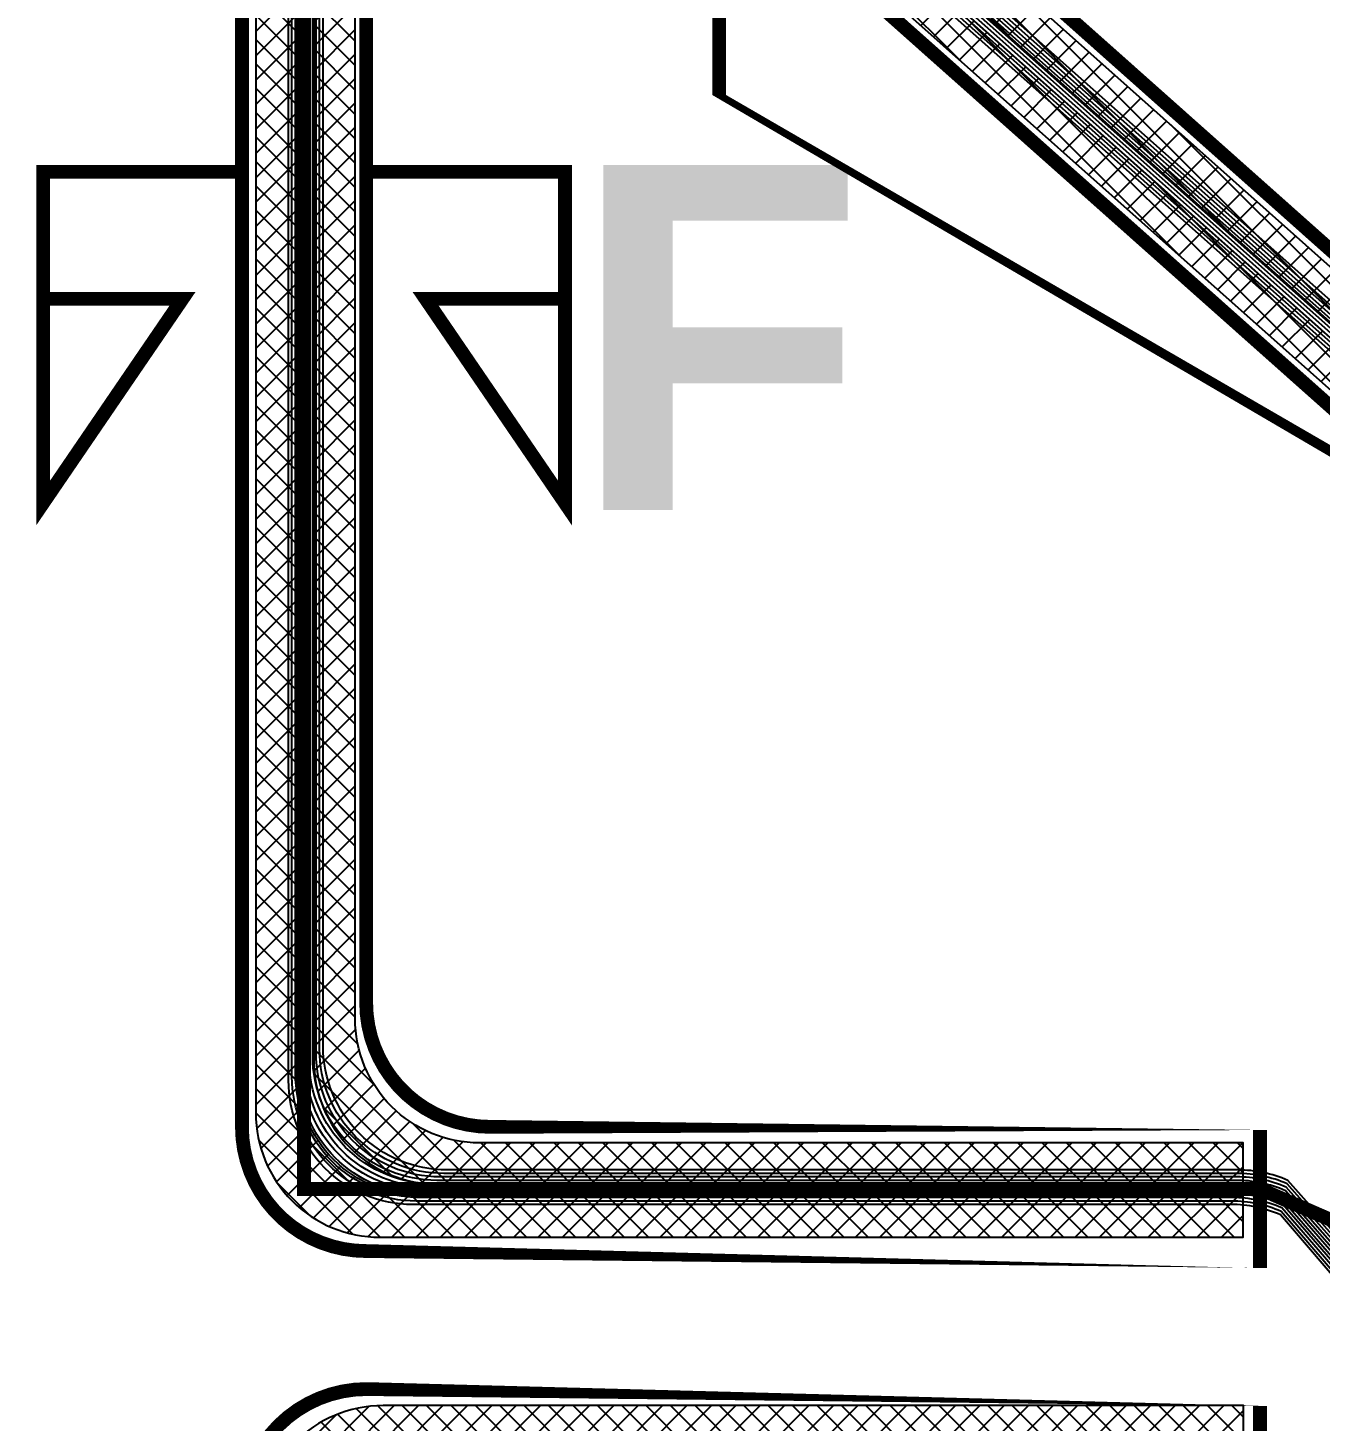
# Model space of a CAD drawing. Header units: metres. Extents: x 532250 to 532639, y 2673852 to 2674172.
# Drawn here: x 532423.08 to 532432.44, y 2674046.39 to 2674056.49 of the extents above; entities that cross this region are included whole.
import ezdxf
from ezdxf.enums import TextEntityAlignment as Align

# ---------------------------------------------------------------- set-up
doc = ezdxf.new("R2010")
doc.units = ezdxf.units.M
doc.header["$MEASUREMENT"] = 0
for name, color, linetype in [('300mm Hume Pipe', 74, 'Continuous'), ('Excavation', 7, 'Continuous'), ('LT Cable(AG) INV to LT Panel BL-04', 2, 'Continuous'), ('Section Marking BL-04', 2, 'Continuous'), ('Trench (AC)-BL04', 14, 'Continuous')]:
    doc.layers.add(name, color=color, linetype=linetype)
doc.styles.add('BoldTextStyle', font='arialbd.ttf')
pattern_1 = [(45, (-393.6039999999339, -0.001999999862164259), (-0.08838834764831845, 0.08838834764831845), []), (135, (-393.6039999999339, -0.001999999862164259), (-0.08838834764831845, -0.08838834764831843), [])]

msp = doc.modelspace()

# ---------------------------------------------------------------- hatches: boundary and pattern name
at = {"layer": '300mm Hume Pipe'}
h = msp.add_hatch(dxfattribs=at)
h.set_pattern_fill('ANSI37', color=74)
h.set_pattern_definition(pattern_1)
edge = h.paths.add_edge_path()
edge.add_line((532424.7312843687, 2674060.327486473), (532424.73128437, 2674048.623132979))
edge.add_arc((532425.63128437, 2674048.623132979), 0.9000000000232831, 180.0000000296449, 270.0000000074112)
edge.add_line((532425.6312843701, 2674047.723132979), (532431.8841698035, 2674047.723132984))
edge.add_line((532431.8841698035, 2674047.723132984), (532431.8841698035, 2674048.023132984))
edge.add_line((532431.8841698035, 2674048.023132984), (532425.9312843701, 2674048.023132979))
edge.add_arc((532425.93128437, 2674048.923132979), 0.900000000372529, 180.0000000296449, 270.00000000741124, ccw=False)
edge.add_line((532425.03128437, 2674048.923132979), (532425.0312843687, 2674060.327486473))
edge.add_line((532425.0312843687, 2674060.327486473), (532424.7312843687, 2674060.327486473))
edge = h.paths.add_edge_path(flags=17)
edge.add_line((532425.151440929, 2674060.327486473), (532425.151440929, 2674049.007195848))
edge.add_arc((532426.051440929, 2674049.007195848), 0.8999999999068677, 180.0000000296449, 270.0000000815235)
edge.add_line((532426.0514409302, 2674048.107195848), (532431.8841698035, 2674048.107195856))
edge.add_line((532431.8841698035, 2674048.107195856), (532431.8841698035, 2674048.407195855))
edge.add_line((532431.8841698035, 2674048.407195855), (532426.3514409304, 2674048.407195847))
edge.add_arc((532426.351440929, 2674049.307195848), 0.900000000372529, 180.0000000296449, 270.0000000889347, ccw=False)
edge.add_line((532425.4514409291, 2674049.307195847), (532425.4514409291, 2674060.327486473))
edge.add_line((532425.4514409291, 2674060.327486473), (532425.151440929, 2674060.327486473))
h = msp.add_hatch(dxfattribs=at)
h.set_pattern_fill('ANSI37', color=74)
h.set_pattern_definition(pattern_1)
edge = h.paths.add_edge_path()
edge.add_line((532435.4342895742, 2674049.296708546), (532435.734289574, 2674049.296708546))
edge.add_line((532435.734289574, 2674049.296708546), (532435.734289574, 2674051.487289007))
edge.add_arc((532434.8342895738, 2674051.487289008), 0.9000000001396984, 359.9999999703551, 408.3287436989939)
edge.add_line((532435.4326597068, 2674052.159563642), (532428.7185955842, 2674058.135537201))
edge.add_arc((532429.316965717, 2674058.807811836), 0.9000000002000091, 180, 228.3287437242394, ccw=False)
edge.add_line((532428.4169657169, 2674058.807811836), (532428.416965717, 2674060.314203433))
edge.add_line((532428.416965717, 2674060.314203433), (532428.1169657172, 2674060.314203433))
edge.add_line((532428.1169657172, 2674060.314203433), (532428.116965717, 2674058.673210654))
edge.add_arc((532429.0169657172, 2674058.673210654), 0.9000000001396984, 180, 228.3287437187034)
edge.add_line((532428.4185955842, 2674058.00093602), (532435.1326597071, 2674052.02496246))
edge.add_arc((532434.5342895741, 2674051.352687825), 0.9000000002774085, 0, 48.32874371870338, ccw=False)
edge.add_line((532435.4342895742, 2674051.352687825), (532435.4342895742, 2674049.296708546))
edge = h.paths.add_edge_path()
edge.add_line((532428.0329028456, 2674060.262976613), (532428.0329028455, 2674058.635494115))
edge.add_arc((532428.9329028457, 2674058.635494115), 0.9000000001396984, 180, 228.3287437187034)
edge.add_line((532428.3345327127, 2674057.96321948), (532435.0485968355, 2674051.987245921))
edge.add_arc((532434.4502267025, 2674051.314971286), 0.9000000002774085, 0, 48.32874371870338, ccw=False)
edge.add_line((532435.3502267026, 2674051.314971286), (532435.3502267026, 2674049.296708546))
edge.add_line((532435.3502267026, 2674049.296708546), (532435.0502267026, 2674049.296708546))
edge.add_line((532435.0502267026, 2674049.296708546), (532435.0502267025, 2674051.205169657))
edge.add_arc((532434.1502267022, 2674051.205169657), 0.9000000002561137, 0, 48.33614239118482)
edge.add_line((532434.7485100185, 2674051.877521554), (532428.0346195296, 2674057.851786938))
edge.add_arc((532428.6329028456, 2674058.524138836), 0.8999999999562208, 180, 228.336142402258, ccw=False)
edge.add_line((532427.7329028456, 2674058.524138836), (532427.7329028456, 2674060.314203433))
edge.add_line((532427.7329028456, 2674060.314203433), (532428.0329028456, 2674060.314203433))
edge.add_line((532428.0329028456, 2674060.314203433), (532428.0329028456, 2674060.262976613))
h = msp.add_hatch(dxfattribs=at)
h.set_pattern_fill('ANSI37', color=74)
h.set_pattern_definition(pattern_1)
edge = h.paths.add_edge_path(flags=17)
edge.add_line((532425.1112984736, 2674015.808283587), (532425.4112978557, 2674015.808283587))
edge.add_line((532425.4112978557, 2674015.808283587), (532425.4137964798, 2674044.943210169))
edge.add_arc((532426.3137964765, 2674044.943132984), 0.8999999999569535, 89.99999999258881, 179.9950862658553, ccw=False)
edge.add_line((532426.3137964766, 2674045.843132985), (532431.8862826136, 2674045.843132984))
edge.add_line((532431.8862826136, 2674045.843132984), (532431.8862826136, 2674046.143132984))
edge.add_line((532431.8862826136, 2674046.143132984), (532426.0138221948, 2674046.143132985))
edge.add_arc((532426.0138221945, 2674045.243132985), 0.8999999999068677, 89.99999998517754, 179.9950875109413)
edge.add_line((532425.113822198, 2674045.24321015), (532425.1112984736, 2674015.808283587))
edge = h.paths.add_edge_path()
edge.add_line((532431.8862826137, 2674046.203132984), (532431.8862826137, 2674046.503132984))
edge.add_line((532431.8862826137, 2674046.503132984), (532425.6537816612, 2674046.503132985))
edge.add_arc((532425.653781661, 2674045.603132985), 0.8999999994412065, 89.99999998517754, 179.9952226917694)
edge.add_line((532424.7537816642, 2674045.603208027), (532424.7512973615, 2674015.808283587))
edge.add_line((532424.7512973615, 2674015.808283587), (532425.0512967434, 2674015.808283587))
edge.add_line((532425.0512967434, 2674015.808283587), (532425.0537566424, 2674045.303208045))
edge.add_arc((532425.9537566392, 2674045.303132984), 0.899999999893729, 89.99999998517762, 179.9952214763277, ccw=False)
edge.add_line((532425.9537566394, 2674046.203132984), (532431.8862826137, 2674046.203132984))

# ---------------------------------------------------------------- linework, layer by layer
at = {"layer": '300mm Hume Pipe', "color": 74}
for points in [[(532424.7312843687, 2674060.327486473), (532424.73128437, 2674048.623132979, 0.414213562368789), (532425.6312843701, 2674047.723132979), (532431.8841698035, 2674047.723132984), (532431.8841698035, 2674048.023132984), (532425.9312843701, 2674048.023132979, -0.4142135623692981), (532425.03128437, 2674048.923132979), (532425.0312843687, 2674060.327486473)], [(532425.151440929, 2674060.327486473), (532425.151440929, 2674049.007195848, 0.4142135627706127), (532426.0514409302, 2674048.107195848), (532431.8841698035, 2674048.107195856), (532431.8841698035, 2674048.407195855), (532426.3514409304, 2674048.407195847, -0.4142135627921673), (532425.4514409291, 2674049.307195847), (532425.4514409291, 2674060.327486473)], [(532428.0329028456, 2674060.262976613), (532428.0329028455, 2674058.635494115, 0.2140562423256003), (532428.3345327127, 2674057.96321948), (532435.0485968355, 2674051.987245921, -0.2140562423092027), (532435.3502267026, 2674051.314971286), (532435.3502267026, 2674049.296708546), (532435.0502267026, 2674049.296708546), (532435.0502267025, 2674051.205169657, 0.2140900045463655), (532434.7485100185, 2674051.877521554), (532428.0346195296, 2674057.851786938, -0.2140900045615197), (532427.7329028456, 2674058.524138836), (532427.7329028456, 2674060.314203433), (532428.0329028456, 2674060.314203433), (532428.0329028456, 2674060.262976613)], [(532435.4342895742, 2674049.296708546), (532435.734289574, 2674049.296708546), (532435.734289574, 2674051.487289007, 0.2140562423100663), (532435.4326597068, 2674052.159563642), (532428.7185955842, 2674058.135537201, -0.2140562423329815), (532428.4169657169, 2674058.807811836), (532428.416965717, 2674060.314203433), (532428.1169657172, 2674060.314203433), (532428.116965717, 2674058.673210654, 0.2140562423301491), (532428.4185955842, 2674058.00093602), (532435.1326597071, 2674052.02496246, -0.2140562423100663), (532435.4342895742, 2674051.352687825)], [(532431.8862826137, 2674046.203132984), (532431.8862826137, 2674046.503132984), (532425.6537816612, 2674046.503132985, 0.4141891411716305), (532424.7537816642, 2674045.603208027), (532424.7512973615, 2674015.808283587), (532425.0512967434, 2674015.808283587), (532425.0537566424, 2674045.303208045, -0.4141891350907431), (532425.9537566394, 2674046.203132984)]]:
    msp.add_lwpolyline(points, format="xyb", close=True, dxfattribs=at)
at = {"layer": 'Excavation', "color": 3, "const_width": 0.1}
for points in [[(532433.8464020941, 2674047.269768927), (532432.0062826138, 2674048.073132983), (532425.0812843686, 2674048.073132983), (532425.0812843686, 2674060.414203433)], [(532435.4059354834, 2674048.232471424), (532435.4059354834, 2674051.736423512), (532428.0886116263, 2674058.251225982), (532428.0886116264, 2674060.414203433)]]:
    msp.add_lwpolyline(points, dxfattribs=at)
at = {"layer": 'LT Cable(AG) INV to LT Panel BL-04', "color": 2}
for points in [[(532434.8843580411, 2674046.778238401), (532433.7837639325, 2674046.778238401, -0.2151624988949397), (532433.1089640982, 2674047.082717466), (532432.2019728235, 2674048.110452221, 0.1032748659291951), (532431.8418711365, 2674048.185632983), (532426.0937843688, 2674048.185632983, -0.4142135623936106), (532425.1937843687, 2674049.085632983), (532425.1937843687, 2674060.370862782, -0.02139299530927985), (532425.1970765084, 2674060.447771906), (532425.2404922285, 2674060.953969552, 0.02139299530528766), (532425.2437843683, 2674061.030878676), (532425.2437843684, 2674163.090487811, 0.4142135623734262), (532424.3437843684, 2674163.990487811), (532317.197584518, 2674163.990487811, -0.414213562373095), (532316.297584518, 2674164.890487811), (532316.297584518, 2674165.225769276)], [(532434.8843580411, 2674046.803238401), (532433.7920036538, 2674046.803238401, -0.2147312547795336), (532433.1181866302, 2674047.106605667), (532432.2071922353, 2674048.135452221, 0.1032748659037654), (532431.8470905485, 2674048.210632983), (532426.1187843686, 2674048.210632983, -0.414213562373095), (532425.2187843686, 2674049.110632983), (532425.2187843686, 2674060.369792643, -0.02139299537587195), (532425.2220765083, 2674060.446701766), (532425.2654922286, 2674060.952899412, 0.02139299537685584), (532425.2687843683, 2674061.029808536), (532425.2687843683, 2674163.115487811, 0.414213562373095), (532424.3687843683, 2674164.015487811), (532414.373584518, 2674164.015487811, -0.414213562373095), (532413.473584518, 2674164.915487811), (532413.473584518, 2674165.225769276)], [(532436.8752512616, 2674046.728238401), (532433.7672563844, 2674046.728238401, -0.2160344713296541), (532433.0904754517, 2674047.034969854), (532432.1915339994, 2674048.060452221, 0.1032748659456602), (532431.8314323124, 2674048.135632983), (532426.0437843688, 2674048.135632983, -0.4142135623934891), (532425.1437843686, 2674049.035632983), (532425.1437843686, 2674060.373003061, -0.02139299535886178), (532425.1470765084, 2674060.449912185), (532425.1904922286, 2674060.956109831, 0.02139299535864674), (532425.1937843683, 2674061.033018955), (532425.1937843683, 2674133.040487811, 0.414213562373095), (532424.2937843683, 2674133.940487811), (532317.197584518, 2674133.940487811, -0.414213562373095), (532316.297584518, 2674134.840487811), (532316.297584518, 2674135.225769276)], [(532434.8843580411, 2674046.753238401), (532433.7755148506, 2674046.753238401, -0.2155968935960983), (532433.0997270556, 2674047.058838825), (532432.1967534114, 2674048.085452221, 0.1032748659374062), (532431.8366517244, 2674048.160632983), (532426.0687843688, 2674048.160632983, -0.4142135623935497), (532425.1687843687, 2674049.060632983), (532425.1687843687, 2674060.371932921, -0.02139299535886178), (532425.1720765084, 2674060.448842045), (532425.2154922286, 2674060.955039692, 0.02139299535864674), (532425.2187843684, 2674061.031948816), (532425.2187843684, 2674133.065487811, 0.414213562373095), (532424.3187843683, 2674133.965487811), (532414.373584518, 2674133.965487811, -0.414213562373095), (532413.473584518, 2674134.865487811), (532413.473584518, 2674135.225769276)], [(532436.8752512616, 2674046.678238401), (532433.7507112066, 2674046.678238401, -0.2169193075640591), (532433.0719283593, 2674046.987261374), (532432.1810951756, 2674048.010452222, 0.1032748659622984), (532431.8209934884, 2674048.085632984), (532425.9937843687, 2674048.085632983, -0.4142135623933694), (532425.0937843686, 2674048.985632983), (532425.0937843686, 2674060.375143339, -0.02139299540844348), (532425.0970765083, 2674060.452052464), (532425.1404922287, 2674060.95825011, 0.02139299541230105), (532425.1437843684, 2674061.035159234), (532425.1437843683, 2674110.490487811, 0.4142135623724179), (532424.2437843683, 2674111.390487811), (532317.197584518, 2674111.390487811, -0.414213562373095), (532316.297584518, 2674112.290487811), (532316.297584518, 2674112.725769276)], [(532436.8752512616, 2674046.703238401), (532433.7589885105, 2674046.703238401, -0.2164752649546951), (532433.0812092359, 2674047.011110666), (532432.1863145874, 2674048.035452222, 0.1032748659539574), (532431.8262129003, 2674048.110632984), (532426.0187843688, 2674048.110632983, -0.414213562393429), (532425.1187843686, 2674049.010632983), (532425.1187843686, 2674060.3740732, -0.02139299535886178), (532425.1220765084, 2674060.450982324), (532425.1654922286, 2674060.957179971, 0.02139299535864674), (532425.1687843683, 2674061.034089094), (532425.1687843683, 2674110.515487811, 0.414213562373095), (532424.2687843683, 2674111.415487811), (532414.373584518, 2674111.415487811, -0.414213562373095), (532413.473584518, 2674112.315487811), (532413.473584518, 2674112.725769276)], [(532439.0322512615, 2674046.628238401), (532433.7341282159, 2674046.628238401, -0.2178172749968657), (532433.0533224237, 2674046.939592945), (532432.1706563516, 2674047.960452221, 0.1032748659251984), (532431.8105546647, 2674048.035632983), (532425.9437843688, 2674048.035632983, -0.4142135623932508), (532425.0437843687, 2674048.935632983), (532425.0437843687, 2674060.377283619, -0.02139299535886178), (532425.0470765084, 2674060.454192743), (532425.0904922286, 2674060.960390389, 0.02139299535864674), (532425.0937843684, 2674061.037299513), (532425.0937843684, 2674087.940487811, 0.414213562373095), (532424.1937843683, 2674088.840487811), (532317.197584518, 2674088.840487811, -0.414213562373095), (532316.297584518, 2674089.740487811), (532316.297584518, 2674090.225769276)], [(532436.8752512616, 2674046.653238401), (532433.742424449, 2674046.653238401, -0.2173666329270636), (532433.0626327713, 2674046.963422095), (532432.1758757635, 2674047.985452221, 0.1032748659169098), (532431.8157740766, 2674048.060632983), (532425.9687843688, 2674048.060632983, -0.4142135623933099), (532425.0687843687, 2674048.960632983), (532425.0687843687, 2674060.37621348, -0.02139299530927985), (532425.0720765084, 2674060.453122604), (532425.1154922285, 2674060.95932025, 0.02139299530452547), (532425.1187843683, 2674061.036229374), (532425.1187843684, 2674087.965487811, 0.4142135623743203), (532424.2187843684, 2674088.865487811), (532381.981584518, 2674088.865487811, -0.414213562373095), (532381.081584518, 2674089.765487811), (532381.081584518, 2674090.225769276)], [(532439.0322512615, 2674046.603238401), (532433.7258224856, 2674046.603238401, -0.2182712683262629), (532433.043997268, 2674046.915774043), (532432.1654369397, 2674047.935452221, 0.1032748659335312), (532431.8053352527, 2674048.010632983), (532425.9187843688, 2674048.010632983, -0.414213562393192), (532425.0187843686, 2674048.910632983), (532425.0187843686, 2674060.378353759, -0.02139299535886178), (532425.0220765084, 2674060.455262883), (532425.0654922286, 2674060.961460529, 0.02139299535864674), (532425.0687843683, 2674061.038369653), (532425.0687843683, 2674065.415487811, 0.414213562373095), (532424.1687843683, 2674066.315487811), (532410.9767843684, 2674066.315487811, 0.414213562373095), (532410.0767843684, 2674065.415487811), (532410.0767843684, 2674059.715487811, -0.414213562373095), (532409.1767843683, 2674058.815487811), (532317.197584518, 2674058.815487811, -0.414213562373095), (532316.297584518, 2674059.715487811), (532316.297584518, 2674060.225769276)], [(532439.0322512615, 2674046.553238402), (532433.7091824451, 2674046.553238402, -0.2191894490344296), (532433.0253023388, 2674046.868167466), (532432.1549981157, 2674047.885452222, 0.1032748659503297), (532431.7948964287, 2674047.960632984), (532425.8687843687, 2674047.960632983, -0.4142135623930754), (532424.9687843686, 2674048.860632983), (532424.9687843686, 2674060.380494037, -0.02139299540844348), (532424.9720765083, 2674060.457403162), (532425.0154922287, 2674060.963600808, 0.02139299541725513), (532425.0187843684, 2674061.040509932), (532425.0187843683, 2674065.365487811, 0.4142135623665691), (532424.1187843683, 2674066.265487811), (532411.0267843684, 2674066.265487811, 0.414213562373095), (532410.1267843684, 2674065.365487811), (532410.1267843684, 2674037.165487811, -0.414213562373095), (532409.2267843684, 2674036.265487811), (532317.197584518, 2674036.265487811, -0.414213562373095), (532316.297584518, 2674037.165487811), (532316.297584518, 2674037.725769276)], [(532439.0322512615, 2674046.578238402), (532433.7175072357, 2674046.578238402, -0.218728647877491), (532433.0346572554, 2674046.891965509), (532432.1602175276, 2674047.910452222, 0.1032748659419083), (532431.8001158406, 2674047.985632984), (532425.8937843688, 2674047.985632983, -0.4142135623931337), (532424.9937843686, 2674048.885632983), (532424.9937843686, 2674060.379423898, -0.02139299535886178), (532424.9970765084, 2674060.456333022), (532425.0404922286, 2674060.962530668, 0.02139299535864674), (532425.0437843683, 2674061.039439792), (532425.0437843683, 2674065.390487811, 0.414213562373095), (532424.1437843683, 2674066.290487811), (532411.0017843684, 2674066.290487811, 0.414213562373095), (532410.1017843684, 2674065.390487811), (532410.1017843684, 2674037.190487811, -0.414213562373095), (532409.2017843684, 2674036.290487811), (532381.981584518, 2674036.290487811, -0.414213562373095), (532381.081584518, 2674037.190487811), (532381.081584518, 2674037.725769276)]]:
    msp.add_lwpolyline(points, format="xyb", dxfattribs=at)
at = {"layer": 'LT Cable(AG) INV to LT Panel BL-04', "color": 5}
for points in [[(532439.9162512616, 2674047.42745629), (532436.4309354834, 2674047.42745629, -0.4142135623503636), (532435.5309354834, 2674048.32745629), (532435.5309354834, 2674051.388770754, 0.2140186322185252), (532435.2294023167, 2674052.060959305), (532428.515144793, 2674058.038836239, -0.2140186322327757), (532428.2136116263, 2674058.711024791), (532428.2136116264, 2674060.3549097, -0.0288996156858555), (532428.2196149465, 2674060.458688003), (532428.2752810484, 2674060.938222825, 0.02889961570054691), (532428.2812843685, 2674061.042001128), (532428.2812843684, 2674162.852987811, -0.414213562373427), (532429.1812843684, 2674163.752987811), (532473.9809842181, 2674163.752987811, 0.414213562373095), (532474.8809842181, 2674164.652987811), (532474.8809842181, 2674165.225769276)], [(532439.9162512616, 2674047.45245629), (532436.4559354834, 2674047.45245629, -0.4142135623503636), (532435.5559354834, 2674048.35245629), (532435.5559354834, 2674051.399985359, 0.214018632209244), (532435.2544023168, 2674052.07217391), (532428.540144793, 2674058.050050845, -0.2140186322231835), (532428.2386116263, 2674058.722239397), (532428.2386116264, 2674060.353463511, -0.02889961568572617), (532428.2446149465, 2674060.457241815), (532428.3002810484, 2674060.936776636, 0.02889961570054713), (532428.3062843685, 2674061.040554939), (532428.3062843684, 2674162.827987811, -0.4142135623734271), (532429.2062843684, 2674163.727987811), (532571.156984218, 2674163.727987811, 0.414213562373095), (532572.0569842181, 2674164.627987811), (532572.0569842181, 2674165.225769276)], [(532439.9162512616, 2674047.377456291), (532436.3809354834, 2674047.377456291, -0.4142135623503636), (532435.4809354834, 2674048.277456291), (532435.4809354834, 2674051.366341543, 0.2140186322185252), (532435.1794023167, 2674052.038530095), (532428.4651447929, 2674058.016407029, -0.214018632232603), (532428.1636116263, 2674058.688595581), (532428.1636116264, 2674060.357802077, -0.02889961568610807), (532428.1696149465, 2674060.461580381), (532428.2252810483, 2674060.941115202, 0.02889961570066358), (532428.2312843684, 2674061.044893506), (532428.2312843683, 2674132.902987811, -0.4142135623735637), (532429.1312843683, 2674133.802987811), (532473.9809842181, 2674133.802987811, 0.414213562373095), (532474.8809842181, 2674134.702987811), (532474.8809842181, 2674135.225769276)], [(532439.9162512616, 2674047.402456291), (532436.4059354834, 2674047.402456291, -0.4142135623503636), (532435.5059354834, 2674048.30245629), (532435.5059354834, 2674051.377556148, 0.2140186322185252), (532435.2044023167, 2674052.0497447), (532428.490144793, 2674058.027621634, -0.2140186322326889), (532428.1886116263, 2674058.699810186), (532428.1886116264, 2674060.356355888, -0.02889961568598262), (532428.1946149465, 2674060.460134192), (532428.2502810484, 2674060.939669013, 0.0288996157006638), (532428.2562843685, 2674061.043447317), (532428.2562843683, 2674132.877987811, -0.4142135623735638), (532429.1562843684, 2674133.777987811), (532571.156984218, 2674133.777987811, 0.414213562373095), (532572.0569842181, 2674134.677987811), (532572.0569842181, 2674135.225769276)], [(532437.9752512615, 2674047.327456291), (532436.3309354834, 2674047.327456291, -0.4142135623503636), (532435.4309354834, 2674048.227456291), (532435.4309354834, 2674051.343912333, 0.2140186322185252), (532435.1294023168, 2674052.016100885), (532428.415144793, 2674057.993977819, -0.2140186322324344), (532428.1136116263, 2674058.666166371), (532428.1136116264, 2674060.360694455, -0.02889961568635341), (532428.1196149465, 2674060.464472758), (532428.1752810484, 2674060.944007579, 0.02889961570026357), (532428.1812843685, 2674061.047785883), (532428.1812843685, 2674110.452987811, -0.414213562373095), (532429.0812843685, 2674111.352987811), (532473.9809842181, 2674111.352987811, 0.414213562373095), (532474.8809842181, 2674112.252987811), (532474.8809842181, 2674112.725769276)], [(532437.9752512615, 2674047.352456291), (532436.3559354835, 2674047.352456291, -0.4142135623503636), (532435.4559354834, 2674048.252456291), (532435.4559354834, 2674051.355126938, 0.2140186322185252), (532435.1544023168, 2674052.02731549), (532428.440144793, 2674058.005192424, -0.2140186322325182), (532428.1386116263, 2674058.677380976), (532428.1386116265, 2674060.359248266, -0.02889961568623174), (532428.1446149466, 2674060.463026569), (532428.2002810484, 2674060.94256139, 0.02889961570026357), (532428.2062843685, 2674061.046339694), (532428.2062843685, 2674110.427987811, -0.414213562373095), (532429.1062843686, 2674111.327987811), (532571.156984218, 2674111.327987811, 0.414213562373095), (532572.0569842181, 2674112.227987811), (532572.0569842181, 2674112.725769276)], [(532435.9061633107, 2674047.323203961, -0.3015862789084595), (532435.3559354834, 2674048.152456291), (532435.3559354834, 2674051.310268518, 0.2140186322185252), (532435.0544023167, 2674051.98245707), (532428.3401447929, 2674057.960334004, -0.2140186322321887), (532428.0386116263, 2674058.632522556), (532428.0386116264, 2674060.36503302, -0.02889961568670842), (532428.0446149465, 2674060.468811324), (532428.1002810483, 2674060.948346145, 0.02889961570026357), (532428.1062843684, 2674061.052124449), (532428.1062843684, 2674088.027987811, -0.414213562373095), (532429.0062843685, 2674088.927987811), (532441.5889842181, 2674088.927987811, 0.414213562373095), (532442.4889842181, 2674089.827987811), (532442.4889842181, 2674090.225769276)], [(532437.9752512615, 2674047.277456291), (532436.2809354834, 2674047.277456291, -0.4142135623503636), (532435.3809354834, 2674048.177456291), (532435.3809354834, 2674051.321483123, 0.2140186322185252), (532435.0794023167, 2674051.993671675), (532428.365144793, 2674057.971548609, -0.2140186322322695), (532428.0636116263, 2674058.643737161), (532428.0636116264, 2674060.363586831, -0.02889961568659175), (532428.0696149465, 2674060.467365135), (532428.1252810484, 2674060.946899956, 0.02889961570026357), (532428.1312843685, 2674061.05067826), (532428.1312843685, 2674088.002987811, -0.414213562373095), (532429.0312843685, 2674088.902987811), (532506.3729842181, 2674088.902987811, 0.414213562373095), (532507.2729842181, 2674089.802987811), (532507.2729842181, 2674090.225769276)], [(532437.9752512615, 2674047.302456291), (532436.3059354834, 2674047.302456291, -0.4142135623503636), (532435.4059354834, 2674048.202456291), (532435.4059354834, 2674051.332697728, 0.2140186322185252), (532435.1044023167, 2674052.00488628), (532428.390144793, 2674057.982763214, -0.2140186322323515), (532428.0886116263, 2674058.654951766), (532428.0886116264, 2674060.362140643, -0.02889961568647352), (532428.0946149465, 2674060.465918947), (532428.1502810484, 2674060.945453768, 0.02889961570026357), (532428.1562843685, 2674061.049232071), (532428.1562843685, 2674087.977987811, -0.414213562373095), (532429.0562843685, 2674088.877987811), (532571.156984218, 2674088.877987811, 0.414213562373095), (532572.0569842181, 2674089.777987811), (532572.0569842181, 2674090.225769276)], [(532435.9061633109, 2674047.220426389, -0.3259988777103935), (532435.2809354834, 2674048.077456291), (532435.2809354834, 2674051.276624703, 0.2140186322185252), (532434.9794023167, 2674051.948813254), (532428.265144793, 2674057.926690189, -0.2140186322319514), (532427.9636116263, 2674058.59887874), (532427.9636116264, 2674060.369371586, -0.02889961568704855), (532427.9696149465, 2674060.47314989), (532428.0252810484, 2674060.952684711, 0.02889961570026357), (532428.0312843685, 2674061.056463014), (532428.0312843685, 2674065.602987811, -0.414213562373095), (532428.9312843685, 2674066.502987811), (532477.565284368, 2674066.502987811, -0.414213562373095), (532478.465284368, 2674065.602987811), (532478.465284368, 2674059.902987811, 0.414213562373095), (532479.365284368, 2674059.002987811), (532571.156984218, 2674059.002987811, 0.414213562373095), (532572.0569842181, 2674059.902987811), (532572.0569842181, 2674060.225769276)], [(532435.9061633107, 2674047.253847639, -0.3179111484360685), (532435.3059354834, 2674048.102456291), (532435.3059354834, 2674051.287839308, 0.2140186322185252), (532435.0044023168, 2674051.96002786), (532428.290144793, 2674057.937904794, -0.2140186322320295), (532427.9886116263, 2674058.610093345), (532427.9886116264, 2674060.367925398, -0.02889961568693676), (532427.9946149465, 2674060.471703701), (532428.0502810484, 2674060.951238522, 0.02889961570026357), (532428.0562843685, 2674061.055016826), (532428.0562843685, 2674065.577987811, -0.414213562373095), (532428.9562843685, 2674066.477987811), (532477.540284368, 2674066.477987811, -0.414213562373095), (532478.440284368, 2674065.577987811), (532478.440284368, 2674037.377987811, 0.414213562373095), (532479.340284368, 2674036.477987811), (532506.3729842181, 2674036.477987811, 0.414213562373095), (532507.2729842181, 2674037.377987811), (532507.2729842181, 2674037.725769276)], [(532435.9061633107, 2674047.288097586, -0.3097769471170886), (532435.3309354834, 2674048.127456291), (532435.3309354834, 2674051.299053913, 0.2140186322185252), (532435.0294023168, 2674051.971242465), (532428.315144793, 2674057.949119399, -0.2140186322321086), (532428.0136116263, 2674058.62130795), (532428.0136116265, 2674060.366479209, -0.02889961568682331), (532428.0196149466, 2674060.470257512), (532428.0752810484, 2674060.949792333, 0.02889961570026357), (532428.0812843685, 2674061.053570637), (532428.0812843685, 2674065.552987811, -0.414213562373095), (532428.9812843686, 2674066.452987811), (532477.515284368, 2674066.452987811, -0.414213562373095), (532478.415284368, 2674065.552987811), (532478.415284368, 2674037.352987811, 0.414213562373095), (532479.315284368, 2674036.452987811), (532571.156984218, 2674036.452987811, 0.414213562373095), (532572.0569842181, 2674037.352987811), (532572.0569842181, 2674037.725769276)]]:
    msp.add_lwpolyline(points, format="xyb", dxfattribs=at)
at = {"layer": 'Section Marking BL-04', "color": 94, "lineweight": 35, "true_color": 0x00a500, "const_width": 0.1}
for points in [[(532424.5812843686, 2674055.443668208), (532423.1912843686, 2674055.443668208), (532423.1912843686, 2674053.043668208), (532424.2012843686, 2674054.523668208), (532423.1912843686, 2674054.523668208)], [(532425.5812843686, 2674055.443668208), (532426.9712843687, 2674055.443668208), (532426.9712843687, 2674053.043668208), (532425.9612843686, 2674054.523668208), (532426.9712843687, 2674054.523668208)]]:
    msp.add_lwpolyline(points, dxfattribs=at)
at = {"layer": 'Trench (AC)-BL04', "const_width": 0.1}
for points in [[(532424.6312843687, 2674060.414203433), (532424.63128437, 2674048.523132979, 0.414213562368404), (532425.5312843701, 2674047.623132979), (532432.0062826138, 2674047.623132984), (532432.0062826137, 2674048.523132984), (532426.43128437, 2674048.523132979, -0.4142135623721557), (532425.5312843699, 2674049.423132979), (532425.5312843687, 2674060.414203433)], [(532434.8071516709, 2674051.704306071), (532427.787395439, 2674057.950741982, -0.2124726228145605), (532427.6386116265, 2674058.285060406), (532427.6386116265, 2674060.414203433), (532428.5386116265, 2674060.414203433), (532428.5386116266, 2674058.619232381, 0.2124726227902704), (532428.6873954394, 2674058.284913958), (532435.7071516708, 2674052.038478046, -0.212472622813343), (532435.8559354836, 2674051.704159623), (532435.8559354835, 2674049.196708546), (532434.9559354834, 2674049.196708546), (532434.9559354834, 2674051.369987647, 0.2124726228154971)], [(532424.6312843683, 2674015.688283586), (532424.6337916693, 2674045.723208116, -0.4141891120428178), (532425.5337916663, 2674046.623132985), (532432.0062826138, 2674046.623132984), (532432.0062826137, 2674045.723132984), (532426.4337861858, 2674045.723132985, 0.4141884118590964), (532425.533786189, 2674044.823210268), (532425.5312843684, 2674015.688283586)]]:
    msp.add_lwpolyline(points, format="xyb", close=True, dxfattribs=at)

# ---------------------------------------------------------------- texts
at = {"layer": 'Section Marking BL-04', "color": 94, "true_color": 0x00a500, "style": 'BoldTextStyle'}
msp.add_text('F', height=2.5, dxfattribs=at).set_placement((532428.0812843686, 2674054.243668208), align=Align.MIDDLE_CENTER)

doc.saveas('drawing.dxf')
